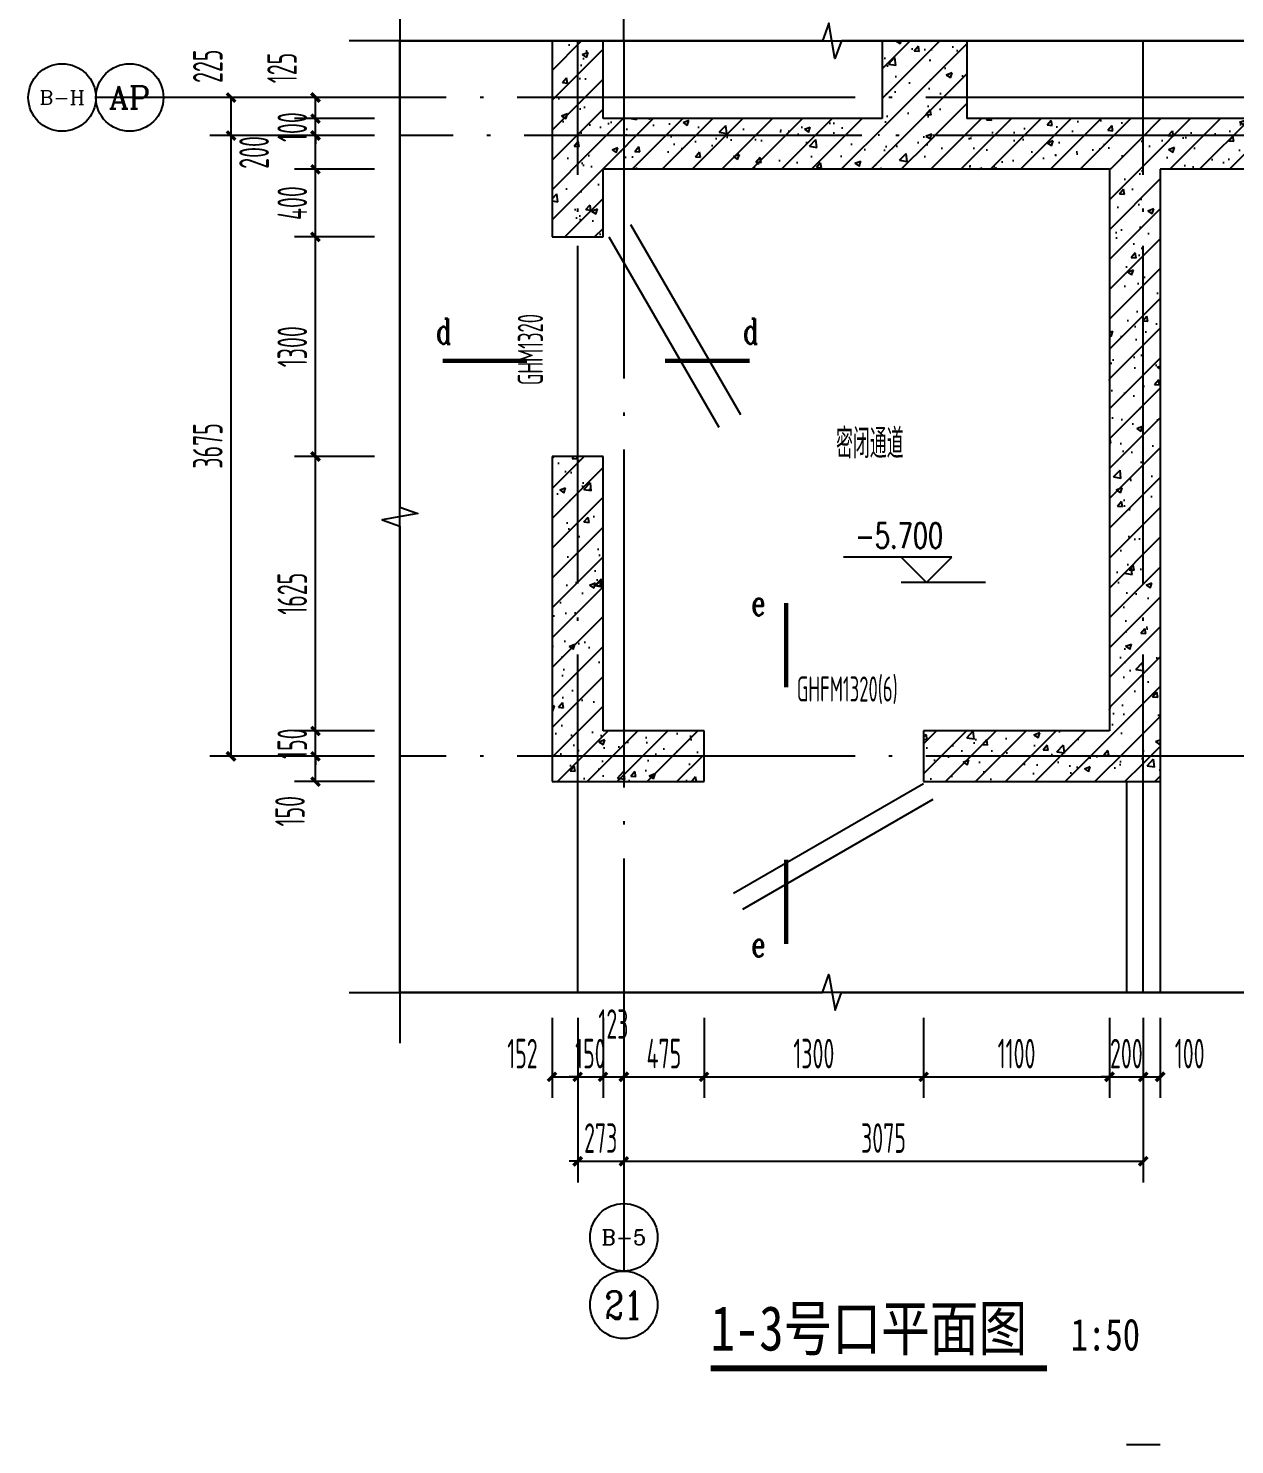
# Model space of a CAD drawing. Extents: x -473190 to 2138458, y -81875 to 2633646.
# Drawn here: x 1291376 to 1298518, y -5680 to 2705 of the extents above; entities that cross this region are included whole.
import ezdxf
from ezdxf.enums import TextEntityAlignment as Align

# ---------------------------------------------------------------- set-up
doc = ezdxf.new("R2010")
doc.units = 0
doc.header["$LTSCALE"] = 1000
doc.linetypes.add('DOTE', pattern=[2.42, 2, -0.2, 0.02, -0.2])
for name, color, linetype in [('A-PUB_HATCH', 8, 'Continuous'), ('A-WALL', 2, 'Continuous'), ('AXIS', 3, 'Continuous'), ('AXIS_TEXT', 7, 'Continuous'), ('DIM_ELEV', 3, 'Continuous'), ('DIM_SYMB', 3, 'Continuous'), ('DOTE', 1, 'DOTE'), ('PUB_DIM', 3, 'Continuous'), ('PUB_HATCH', 8, 'Continuous'), ('PUB_TEXT', 7, 'Continuous'), ('RF-M', 4, 'Continuous'), ('RF-MBH', 11, 'Continuous'), ('RF-QT', 30, 'Continuous')]:
    doc.layers.add(name, color=color, linetype=linetype)
doc.layers.add('RF-WZ', color=110, linetype='Continuous', lineweight=0)
doc.styles.add('8B2_02', font='tssdeng.shx', dxfattribs={"width": 0.6, "bigfont": 'TSSDCHN.shx'})
doc.styles.add('_TCH_AXIS', font='COMPLEX', dxfattribs={"bigfont": 'GBCBIG'})
doc.styles.add('_TCH_DIM', font='SIMPLEX', dxfattribs={"bigfont": 'GBCBIG'})
doc.styles.add('_TCH_DIM_T3', font='tssdeng.shx', dxfattribs={"width": 0.564706, "bigfont": '@@@tssdchn.shx'})
doc.styles.add('_TCH_LABEL', font='COMPLEX', dxfattribs={"bigfont": 'GBCBIG'})
doc.styles.add('_TCH_WINDOW', font='tssdeng.shx', dxfattribs={"width": 0.8, "height": 3.5, "bigfont": 'tssdchn.shx'})
doc.styles.add('COMPLEX', font='COMPLEX.shx', dxfattribs={"width": 0.65})
doc.styles.add('TYDG_01', font='', dxfattribs={"width": 0.8})
doc.styles.get('TYDG_01').set_extended_font_data('SimSun')
doc.dimstyles.new('_TCH_ARCH&&50', dxfattribs={"dimtxt": 175, "dimasz": 50, "dimexe": 125, "dimexo": 150, "dimgap": 50, "dimtad": 1, "dimdec": 0, "dimzin": 0, "dimdsep": 46, "dimtxsty": '_TCH_DIM_T3', "dimblk": 'ARCHTICK', "dimcen": 0.09, "dimclrt": 7, "dimazin": 2, "dimtfac": 1, "dimtdec": 0, "dimtix": 1, "dimtmove": 2, "dimatfit": 3, "dimfxl": 0, "dimtolj": 1, "dimtzin": 0, "dimarcsym": 0})
pattern_1 = [(45, (-477544.96, -71625.69), (-88.388348, 88.388348), []), (50, (-477544.96, -71625.7), (358.63009, -31.376067), [37.5, -412.5]), (355, (-477544.96, -71625.7), (-69.37567, 376.09607), [30, -330]), (100.4514, (-477515.08, -71628.3), (289.25469, 344.71977), [31.870095, -350.571056]), (46.1842, (-477544.96, -71525.7), (533.62052, -82.75951), [56.25, -618.75]), (96.6356, (-477500.5, -71532.6), (467.33135, 487.05894), [47.80514, -525.8565]), (351.1842, (-477544.96, -71525.7), (467.33097, 487.0593), [45, -495]), (21, (-477494.96, -71550.7), (298.453526, -201.309445), [37.5, -412.5]), (326, (-477494.96, -71550.7), (121.657666, 362.57502), [30, -330]), (71.4514, (-477470.1, -71567.47), (420.111314, 161.26525), [31.870095, -350.571056]), (37.5, (-477544.96, -71625.69), (6.079928, 166.446927), [0, -326, 0, -335, 0, -331.25]), (7.5, (-477544.96, -71625.69), (131.534769, 197.205856), [0, -191, 0, -318.5, 0, -126.25]), (327.5, (-477656.46, -71625.69), (266.911218, -11.277436), [0, -125, 0, -390, 0, -517.5]), (317.5, (-477706.46, -71625.7), (291.593085, 50.05249), [0, -162.5, 0, -259, 0, -367.5])]

# ---------------------------------------------------------------- blocks, each defined once
blk = doc.blocks.new('_ArchTick')
at = {"color": 0, "linetype": 'ByBlock', "const_width": 0.4}
blk.add_lwpolyline([(-0.5, -0.5), (0.5, 0.5)], dxfattribs=at)
blk = doc.blocks.new('*D3252')
at = {"layer": 'Defpoints', "color": 0, "transparency": 16777216}
for p in [(1294628.5, -3002.2), (1294901.5, -3002.2), (1294901.5, -4002.2)]:
    blk.add_point(p, dxfattribs=at)
at = {"layer": 'PUB_DIM', "color": 0, "lineweight": -2, "transparency": 16777216}
for p, q in [((1294628.5, -3152.2), (1294628.5, -4127.2)), ((1294901.5, -3152.2), (1294901.5, -4127.2)), ((1294628.5, -4002.2), (1294578.5, -4002.2)), ((1294628.5, -4002.2), (1294901.5, -4002.2)), ((1294901.5, -4002.2), (1294951.5, -4002.2))]:
    blk.add_line(p, q, dxfattribs=at)
at = {"layer": 'PUB_DIM', "color": 0, "lineweight": -2, "transparency": 16777216, "xscale": 50, "yscale": 50, "zscale": 50}
blk.add_blockref('_ArchTick', (1294628.5, -4002.2), dxfattribs=at)
at = {"layer": 'PUB_DIM', "color": 0, "lineweight": -2, "transparency": 16777216, "xscale": 50, "yscale": 50, "zscale": 50, "rotation": 180}
blk.add_blockref('_ArchTick', (1294901.5, -4002.2), dxfattribs=at)
at = {"layer": 'PUB_DIM', "color": 7, "transparency": 16777216, "insert": (1294765, -3864.7), "char_height": 175, "attachment_point": 5, "style": '_TCH_DIM_T3'}
blk.add_mtext('\\A1;273', dxfattribs=at)
blk = doc.blocks.new('*D3253')
at = {"layer": 'Defpoints', "color": 0, "transparency": 16777216}
for p in [(1294901.5, -3002.2), (1297976.5, -3002.2), (1297976.5, -4002.2)]:
    blk.add_point(p, dxfattribs=at)
at = {"layer": 'PUB_DIM', "color": 0, "lineweight": -2, "transparency": 16777216}
for p, q in [((1294901.5, -3152.2), (1294901.5, -4127.2)), ((1297976.5, -3152.2), (1297976.5, -4127.2)), ((1294901.5, -4002.2), (1297976.5, -4002.2))]:
    blk.add_line(p, q, dxfattribs=at)
at = {"layer": 'PUB_DIM', "color": 0, "lineweight": -2, "transparency": 16777216, "xscale": 50, "yscale": 50, "zscale": 50, "rotation": 180}
blk.add_blockref('_ArchTick', (1294901.5, -4002.2), dxfattribs=at)
at = {"layer": 'PUB_DIM', "color": 0, "lineweight": -2, "transparency": 16777216, "xscale": 50, "yscale": 50, "zscale": 50}
blk.add_blockref('_ArchTick', (1297976.5, -4002.2), dxfattribs=at)
at = {"layer": 'PUB_DIM', "color": 7, "transparency": 16777216, "insert": (1296439, -3864.7), "char_height": 175, "attachment_point": 5, "style": '_TCH_DIM_T3'}
blk.add_mtext('\\A1;3075', dxfattribs=at)
blk = doc.blocks.new('*D3254')
at = {"layer": 'Defpoints', "color": 0, "transparency": 16777216}
for p in [(1294476.5, -3002.2), (1294628.5, -3002.2), (1294628.5, -3502.2)]:
    blk.add_point(p, dxfattribs=at)
at = {"layer": 'PUB_DIM', "color": 0, "lineweight": -2, "transparency": 16777216}
for p, q in [((1294476.5, -3152.2), (1294476.5, -3627.2)), ((1294628.5, -3152.2), (1294628.5, -3627.2)), ((1294476.5, -3502.2), (1294628.5, -3502.2))]:
    blk.add_line(p, q, dxfattribs=at)
at = {"layer": 'PUB_DIM', "color": 0, "lineweight": -2, "transparency": 16777216, "xscale": 50, "yscale": 50, "zscale": 50, "rotation": 180}
blk.add_blockref('_ArchTick', (1294476.5, -3502.2), dxfattribs=at)
at = {"layer": 'PUB_DIM', "color": 0, "lineweight": -2, "transparency": 16777216, "xscale": 50, "yscale": 50, "zscale": 50}
blk.add_blockref('_ArchTick', (1294628.5, -3502.2), dxfattribs=at)
at = {"layer": 'PUB_DIM', "color": 7, "transparency": 16777216, "insert": (1294301.5, -3364.7), "char_height": 175, "attachment_point": 5, "style": '_TCH_DIM_T3'}
blk.add_mtext('\\A1;152', dxfattribs=at)
blk = doc.blocks.new('*D3255')
at = {"layer": 'Defpoints', "color": 0, "transparency": 16777216}
for p in [(1294628.5, -3002.2), (1294778.5, -3002.2), (1294778.5, -3502.2)]:
    blk.add_point(p, dxfattribs=at)
at = {"layer": 'PUB_DIM', "color": 0, "lineweight": -2, "transparency": 16777216}
for p, q in [((1294628.5, -3152.2), (1294628.5, -3627.2)), ((1294778.5, -3152.2), (1294778.5, -3627.2)), ((1294628.5, -3502.2), (1294578.5, -3502.2)), ((1294628.5, -3502.2), (1294778.5, -3502.2)), ((1294778.5, -3502.2), (1294828.5, -3502.2))]:
    blk.add_line(p, q, dxfattribs=at)
at = {"layer": 'PUB_DIM', "color": 0, "lineweight": -2, "transparency": 16777216, "xscale": 50, "yscale": 50, "zscale": 50}
blk.add_blockref('_ArchTick', (1294628.5, -3502.2), dxfattribs=at)
at = {"layer": 'PUB_DIM', "color": 0, "lineweight": -2, "transparency": 16777216, "xscale": 50, "yscale": 50, "zscale": 50, "rotation": 180}
blk.add_blockref('_ArchTick', (1294778.5, -3502.2), dxfattribs=at)
at = {"layer": 'PUB_DIM', "color": 7, "transparency": 16777216, "insert": (1294703.5, -3364.7), "char_height": 175, "attachment_point": 5, "style": '_TCH_DIM_T3'}
blk.add_mtext('\\A1;150', dxfattribs=at)
blk = doc.blocks.new('*D3256')
at = {"layer": 'Defpoints', "color": 0, "transparency": 16777216}
for p in [(1294778.5, -3002.2), (1294901.5, -3002.2), (1294901.5, -3502.2)]:
    blk.add_point(p, dxfattribs=at)
at = {"layer": 'PUB_DIM', "color": 0, "lineweight": -2, "transparency": 16777216}
for p, q in [((1294778.5, -3152.2), (1294778.5, -3627.2)), ((1294901.5, -3152.2), (1294901.5, -3627.2)), ((1294778.5, -3502.2), (1294901.5, -3502.2))]:
    blk.add_line(p, q, dxfattribs=at)
at = {"layer": 'PUB_DIM', "color": 0, "lineweight": -2, "transparency": 16777216, "xscale": 50, "yscale": 50, "zscale": 50, "rotation": 180}
blk.add_blockref('_ArchTick', (1294778.5, -3502.2), dxfattribs=at)
at = {"layer": 'PUB_DIM', "color": 0, "lineweight": -2, "transparency": 16777216, "xscale": 50, "yscale": 50, "zscale": 50}
blk.add_blockref('_ArchTick', (1294901.5, -3502.2), dxfattribs=at)
at = {"layer": 'PUB_DIM', "color": 7, "transparency": 16777216, "insert": (1294840, -3189.7), "char_height": 175, "attachment_point": 5, "style": '_TCH_DIM_T3'}
blk.add_mtext('\\A1;123', dxfattribs=at)
blk = doc.blocks.new('*D3257')
at = {"layer": 'Defpoints', "color": 0, "transparency": 16777216}
for p in [(1294901.5, -3002.2), (1295376.5, -3002.2), (1295376.5, -3502.2)]:
    blk.add_point(p, dxfattribs=at)
at = {"layer": 'PUB_DIM', "color": 0, "lineweight": -2, "transparency": 16777216}
for p, q in [((1294901.5, -3152.2), (1294901.5, -3627.2)), ((1295376.5, -3152.2), (1295376.5, -3627.2)), ((1294901.5, -3502.2), (1295376.5, -3502.2))]:
    blk.add_line(p, q, dxfattribs=at)
at = {"layer": 'PUB_DIM', "color": 0, "lineweight": -2, "transparency": 16777216, "xscale": 50, "yscale": 50, "zscale": 50, "rotation": 180}
blk.add_blockref('_ArchTick', (1294901.5, -3502.2), dxfattribs=at)
at = {"layer": 'PUB_DIM', "color": 0, "lineweight": -2, "transparency": 16777216, "xscale": 50, "yscale": 50, "zscale": 50}
blk.add_blockref('_ArchTick', (1295376.5, -3502.2), dxfattribs=at)
at = {"layer": 'PUB_DIM', "color": 7, "transparency": 16777216, "insert": (1295139, -3364.7), "char_height": 175, "attachment_point": 5, "style": '_TCH_DIM_T3'}
blk.add_mtext('\\A1;475', dxfattribs=at)
blk = doc.blocks.new('*D3258')
at = {"layer": 'Defpoints', "color": 0, "transparency": 16777216}
for p in [(1295376.5, -3002.2), (1296676.5, -3002.2), (1296676.5, -3502.2)]:
    blk.add_point(p, dxfattribs=at)
at = {"layer": 'PUB_DIM', "color": 0, "lineweight": -2, "transparency": 16777216}
for p, q in [((1295376.5, -3152.2), (1295376.5, -3627.2)), ((1296676.5, -3152.2), (1296676.5, -3627.2)), ((1295376.5, -3502.2), (1296676.5, -3502.2))]:
    blk.add_line(p, q, dxfattribs=at)
at = {"layer": 'PUB_DIM', "color": 0, "lineweight": -2, "transparency": 16777216, "xscale": 50, "yscale": 50, "zscale": 50, "rotation": 180}
blk.add_blockref('_ArchTick', (1295376.5, -3502.2), dxfattribs=at)
at = {"layer": 'PUB_DIM', "color": 0, "lineweight": -2, "transparency": 16777216, "xscale": 50, "yscale": 50, "zscale": 50}
blk.add_blockref('_ArchTick', (1296676.5, -3502.2), dxfattribs=at)
at = {"layer": 'PUB_DIM', "color": 7, "transparency": 16777216, "insert": (1296026.5, -3364.7), "char_height": 175, "attachment_point": 5, "style": '_TCH_DIM_T3'}
blk.add_mtext('\\A1;1300', dxfattribs=at)
blk = doc.blocks.new('*D3259')
at = {"layer": 'Defpoints', "color": 0, "transparency": 16777216}
for p in [(1296676.5, -3002.2), (1297776.5, -3002.2), (1297776.5, -3502.2)]:
    blk.add_point(p, dxfattribs=at)
at = {"layer": 'PUB_DIM', "color": 0, "lineweight": -2, "transparency": 16777216}
for p, q in [((1296676.5, -3152.2), (1296676.5, -3627.2)), ((1297776.5, -3152.2), (1297776.5, -3627.2)), ((1296676.5, -3502.2), (1297776.5, -3502.2))]:
    blk.add_line(p, q, dxfattribs=at)
at = {"layer": 'PUB_DIM', "color": 0, "lineweight": -2, "transparency": 16777216, "xscale": 50, "yscale": 50, "zscale": 50, "rotation": 180}
blk.add_blockref('_ArchTick', (1296676.5, -3502.2), dxfattribs=at)
at = {"layer": 'PUB_DIM', "color": 0, "lineweight": -2, "transparency": 16777216, "xscale": 50, "yscale": 50, "zscale": 50}
blk.add_blockref('_ArchTick', (1297776.5, -3502.2), dxfattribs=at)
at = {"layer": 'PUB_DIM', "color": 7, "transparency": 16777216, "insert": (1297226.5, -3364.7), "char_height": 175, "attachment_point": 5, "style": '_TCH_DIM_T3'}
blk.add_mtext('\\A1;1100', dxfattribs=at)
blk = doc.blocks.new('*D3260')
at = {"layer": 'Defpoints', "color": 0, "transparency": 16777216}
for p in [(1297776.5, -3002.2), (1297976.5, -3002.2), (1297976.5, -3502.2)]:
    blk.add_point(p, dxfattribs=at)
at = {"layer": 'PUB_DIM', "color": 0, "lineweight": -2, "transparency": 16777216}
for p, q in [((1297776.5, -3152.2), (1297776.5, -3627.2)), ((1297976.5, -3152.2), (1297976.5, -3627.2)), ((1297776.5, -3502.2), (1297726.5, -3502.2)), ((1297776.5, -3502.2), (1297976.5, -3502.2)), ((1297976.5, -3502.2), (1298026.5, -3502.2))]:
    blk.add_line(p, q, dxfattribs=at)
at = {"layer": 'PUB_DIM', "color": 0, "lineweight": -2, "transparency": 16777216, "xscale": 50, "yscale": 50, "zscale": 50}
blk.add_blockref('_ArchTick', (1297776.5, -3502.2), dxfattribs=at)
at = {"layer": 'PUB_DIM', "color": 0, "lineweight": -2, "transparency": 16777216, "xscale": 50, "yscale": 50, "zscale": 50, "rotation": 180}
blk.add_blockref('_ArchTick', (1297976.5, -3502.2), dxfattribs=at)
at = {"layer": 'PUB_DIM', "color": 7, "transparency": 16777216, "insert": (1297876.5, -3364.7), "char_height": 175, "attachment_point": 5, "style": '_TCH_DIM_T3'}
blk.add_mtext('\\A1;200', dxfattribs=at)
blk = doc.blocks.new('*D3261')
at = {"layer": 'Defpoints', "color": 0, "transparency": 16777216}
for p in [(1297976.5, -3002.2), (1298076.5, -3002.2), (1298076.5, -3502.2)]:
    blk.add_point(p, dxfattribs=at)
at = {"layer": 'PUB_DIM', "color": 0, "lineweight": -2, "transparency": 16777216}
for p, q in [((1297976.5, -3152.2), (1297976.5, -3627.2)), ((1298076.5, -3152.2), (1298076.5, -3627.2)), ((1297976.5, -3502.2), (1298076.5, -3502.2))]:
    blk.add_line(p, q, dxfattribs=at)
at = {"layer": 'PUB_DIM', "color": 0, "lineweight": -2, "transparency": 16777216, "xscale": 50, "yscale": 50, "zscale": 50, "rotation": 180}
blk.add_blockref('_ArchTick', (1297976.5, -3502.2), dxfattribs=at)
at = {"layer": 'PUB_DIM', "color": 0, "lineweight": -2, "transparency": 16777216, "xscale": 50, "yscale": 50, "zscale": 50}
blk.add_blockref('_ArchTick', (1298076.5, -3502.2), dxfattribs=at)
at = {"layer": 'PUB_DIM', "color": 7, "transparency": 16777216, "insert": (1298251.5, -3364.7), "char_height": 175, "attachment_point": 5, "style": '_TCH_DIM_T3'}
blk.add_mtext('\\A1;100', dxfattribs=at)
blk = doc.blocks.new('*D3262')
at = {"layer": 'Defpoints', "color": 0, "transparency": 16777216}
for p in [(1292576.4, 2070.2), (1293576.4, 2070.2), (1293576.4, -1604.8)]:
    blk.add_point(p, dxfattribs=at)
at = {"layer": 'PUB_DIM', "color": 0, "lineweight": -2, "transparency": 16777216}
for p, q in [((1293426.4, 2070.2), (1292451.4, 2070.2)), ((1292576.4, -1604.8), (1292576.4, 2070.2)), ((1293426.4, -1604.8), (1292451.4, -1604.8))]:
    blk.add_line(p, q, dxfattribs=at)
at = {"layer": 'PUB_DIM', "color": 0, "lineweight": -2, "transparency": 16777216, "xscale": 50, "yscale": 50, "zscale": 50}
for p, rotation in [((1292576.4, 2070.2), 90), ((1292576.4, -1604.8), 270)]:
    blk.add_blockref('_ArchTick', p, dxfattribs=dict(at, rotation=rotation))
at = {"layer": 'PUB_DIM', "color": 7, "transparency": 16777216, "insert": (1292438.9, 232.7), "char_height": 175, "attachment_point": 5, "rotation": 90, "style": '_TCH_DIM_T3'}
blk.add_mtext('\\A1;3675', dxfattribs=at)
blk = doc.blocks.new('*D3263')
at = {"layer": 'Defpoints', "color": 0, "transparency": 16777216}
for p in [(1292576.4, 2295.2), (1293576.4, 2295.2), (1293576.4, 2070.2)]:
    blk.add_point(p, dxfattribs=at)
at = {"layer": 'PUB_DIM', "color": 0, "lineweight": -2, "transparency": 16777216}
for p, q in [((1293426.4, 2295.2), (1292451.4, 2295.2)), ((1292576.4, 2070.2), (1292576.4, 2295.2)), ((1293426.4, 2070.2), (1292451.4, 2070.2))]:
    blk.add_line(p, q, dxfattribs=at)
at = {"layer": 'PUB_DIM', "color": 0, "lineweight": -2, "transparency": 16777216, "xscale": 50, "yscale": 50, "zscale": 50}
for p, rotation in [((1292576.4, 2295.2), 90), ((1292576.4, 2070.2), 270)]:
    blk.add_blockref('_ArchTick', p, dxfattribs=dict(at, rotation=rotation))
at = {"layer": 'PUB_DIM', "color": 7, "transparency": 16777216, "insert": (1292438.9, 2480.2), "char_height": 175, "attachment_point": 5, "rotation": 90, "style": '_TCH_DIM_T3'}
blk.add_mtext('\\A1;225', dxfattribs=at)
blk = doc.blocks.new('*D3264')
at = {"layer": 'Defpoints', "color": 0, "transparency": 16777216}
for p in [(1294628.5, 3131.1), (1294478.5, 2631.1), (1294628.5, 2631.1)]:
    blk.add_point(p, dxfattribs=at)
at = {"layer": 'PUB_DIM', "color": 0, "lineweight": -2, "transparency": 16777216}
for p, q in [((1294478.5, 2781.1), (1294478.5, 3256.1)), ((1294628.5, 2781.1), (1294628.5, 3256.1)), ((1294478.5, 3131.1), (1294628.5, 3131.1))]:
    blk.add_line(p, q, dxfattribs=at)
at = {"layer": 'PUB_DIM', "color": 0, "lineweight": -2, "transparency": 16777216, "xscale": 50, "yscale": 50, "zscale": 50, "rotation": 180}
blk.add_blockref('_ArchTick', (1294478.5, 3131.1), dxfattribs=at)
at = {"layer": 'PUB_DIM', "color": 0, "lineweight": -2, "transparency": 16777216, "xscale": 50, "yscale": 50, "zscale": 50}
blk.add_blockref('_ArchTick', (1294628.5, 3131.1), dxfattribs=at)
at = {"layer": 'PUB_DIM', "color": 7, "transparency": 16777216, "insert": (1294303.5, 3268.6), "char_height": 175, "attachment_point": 5, "style": '_TCH_DIM_T3'}
blk.add_mtext('\\A1;150', dxfattribs=at)
blk = doc.blocks.new('*D3265')
at = {"layer": 'Defpoints', "color": 0, "transparency": 16777216}
for p in [(1294778.5, 3131.1), (1294628.5, 2631.1), (1294778.5, 2631.1)]:
    blk.add_point(p, dxfattribs=at)
at = {"layer": 'PUB_DIM', "color": 0, "lineweight": -2, "transparency": 16777216}
for p, q in [((1294628.5, 2781.1), (1294628.5, 3256.1)), ((1294778.5, 2781.1), (1294778.5, 3256.1)), ((1294628.5, 3131.1), (1294578.5, 3131.1)), ((1294628.5, 3131.1), (1294778.5, 3131.1)), ((1294778.5, 3131.1), (1294828.5, 3131.1))]:
    blk.add_line(p, q, dxfattribs=at)
at = {"layer": 'PUB_DIM', "color": 0, "lineweight": -2, "transparency": 16777216, "xscale": 50, "yscale": 50, "zscale": 50}
blk.add_blockref('_ArchTick', (1294628.5, 3131.1), dxfattribs=at)
at = {"layer": 'PUB_DIM', "color": 0, "lineweight": -2, "transparency": 16777216, "xscale": 50, "yscale": 50, "zscale": 50, "rotation": 180}
blk.add_blockref('_ArchTick', (1294778.5, 3131.1), dxfattribs=at)
at = {"layer": 'PUB_DIM', "color": 7, "transparency": 16777216, "insert": (1294703.5, 3268.6), "char_height": 175, "attachment_point": 5, "style": '_TCH_DIM_T3'}
blk.add_mtext('\\A1;150', dxfattribs=at)
blk = doc.blocks.new('*D3266')
at = {"layer": 'Defpoints', "color": 0, "transparency": 16777216}
for p in [(1294901.5, 3131.1), (1294778.5, 2631.1), (1294901.5, 2631.1)]:
    blk.add_point(p, dxfattribs=at)
at = {"layer": 'PUB_DIM', "color": 0, "lineweight": -2, "transparency": 16777216}
for p, q in [((1294778.5, 2781.1), (1294778.5, 3256.1)), ((1294901.5, 2781.1), (1294901.5, 3256.1)), ((1294778.5, 3131.1), (1294901.5, 3131.1))]:
    blk.add_line(p, q, dxfattribs=at)
at = {"layer": 'PUB_DIM', "color": 0, "lineweight": -2, "transparency": 16777216, "xscale": 50, "yscale": 50, "zscale": 50, "rotation": 180}
blk.add_blockref('_ArchTick', (1294778.5, 3131.1), dxfattribs=at)
at = {"layer": 'PUB_DIM', "color": 0, "lineweight": -2, "transparency": 16777216, "xscale": 50, "yscale": 50, "zscale": 50}
blk.add_blockref('_ArchTick', (1294901.5, 3131.1), dxfattribs=at)
at = {"layer": 'PUB_DIM', "color": 7, "transparency": 16777216, "insert": (1294840, 3443.6), "char_height": 175, "attachment_point": 5, "style": '_TCH_DIM_T3'}
blk.add_mtext('\\A1;123', dxfattribs=at)
blk = doc.blocks.new('*D3267')
at = {"layer": 'Defpoints', "color": 0, "transparency": 16777216}
for p in [(1297776.5, 3131.1), (1294901.5, 2631.1), (1297776.5, 2631.1)]:
    blk.add_point(p, dxfattribs=at)
at = {"layer": 'PUB_DIM', "color": 0, "lineweight": -2, "transparency": 16777216}
for p, q in [((1294901.5, 2781.1), (1294901.5, 3256.1)), ((1297776.5, 2781.1), (1297776.5, 3256.1)), ((1294901.5, 3131.1), (1297776.5, 3131.1))]:
    blk.add_line(p, q, dxfattribs=at)
at = {"layer": 'PUB_DIM', "color": 0, "lineweight": -2, "transparency": 16777216, "xscale": 50, "yscale": 50, "zscale": 50, "rotation": 180}
blk.add_blockref('_ArchTick', (1294901.5, 3131.1), dxfattribs=at)
at = {"layer": 'PUB_DIM', "color": 0, "lineweight": -2, "transparency": 16777216, "xscale": 50, "yscale": 50, "zscale": 50}
blk.add_blockref('_ArchTick', (1297776.5, 3131.1), dxfattribs=at)
at = {"layer": 'PUB_DIM', "color": 7, "transparency": 16777216, "insert": (1296339, 3268.6), "char_height": 175, "attachment_point": 5, "style": '_TCH_DIM_T3'}
blk.add_mtext('\\A1;2875', dxfattribs=at)
blk = doc.blocks.new('*D3268')
at = {"layer": 'Defpoints', "color": 0, "transparency": 16777216}
for p in [(1297976.5, 3131.1), (1297776.5, 2631.1), (1297976.5, 2631.1)]:
    blk.add_point(p, dxfattribs=at)
at = {"layer": 'PUB_DIM', "color": 0, "lineweight": -2, "transparency": 16777216}
for p, q in [((1297776.5, 2781.1), (1297776.5, 3256.1)), ((1297976.5, 2781.1), (1297976.5, 3256.1)), ((1297776.5, 3131.1), (1297726.5, 3131.1)), ((1297776.5, 3131.1), (1297976.5, 3131.1)), ((1297976.5, 3131.1), (1298026.5, 3131.1))]:
    blk.add_line(p, q, dxfattribs=at)
at = {"layer": 'PUB_DIM', "color": 0, "lineweight": -2, "transparency": 16777216, "xscale": 50, "yscale": 50, "zscale": 50}
blk.add_blockref('_ArchTick', (1297776.5, 3131.1), dxfattribs=at)
at = {"layer": 'PUB_DIM', "color": 0, "lineweight": -2, "transparency": 16777216, "xscale": 50, "yscale": 50, "zscale": 50, "rotation": 180}
blk.add_blockref('_ArchTick', (1297976.5, 3131.1), dxfattribs=at)
at = {"layer": 'PUB_DIM', "color": 7, "transparency": 16777216, "insert": (1297876.5, 3268.6), "char_height": 175, "attachment_point": 5, "style": '_TCH_DIM_T3'}
blk.add_mtext('\\A1;200', dxfattribs=at)
blk = doc.blocks.new('*D3269')
at = {"layer": 'Defpoints', "color": 0, "transparency": 16777216}
for p in [(1298076.5, 3131.1), (1297976.5, 2631.1), (1298076.5, 2631.1)]:
    blk.add_point(p, dxfattribs=at)
at = {"layer": 'PUB_DIM', "color": 0, "lineweight": -2, "transparency": 16777216}
for p, q in [((1297976.5, 2781.1), (1297976.5, 3256.1)), ((1298076.5, 2781.1), (1298076.5, 3256.1)), ((1297976.5, 3131.1), (1297926.5, 3131.1)), ((1297976.5, 3131.1), (1298076.5, 3131.1)), ((1298076.5, 3131.1), (1298126.5, 3131.1))]:
    blk.add_line(p, q, dxfattribs=at)
at = {"layer": 'PUB_DIM', "color": 0, "lineweight": -2, "transparency": 16777216, "xscale": 50, "yscale": 50, "zscale": 50}
blk.add_blockref('_ArchTick', (1297976.5, 3131.1), dxfattribs=at)
at = {"layer": 'PUB_DIM', "color": 0, "lineweight": -2, "transparency": 16777216, "xscale": 50, "yscale": 50, "zscale": 50, "rotation": 180}
blk.add_blockref('_ArchTick', (1298076.5, 3131.1), dxfattribs=at)
at = {"layer": 'PUB_DIM', "color": 7, "transparency": 16777216, "insert": (1298251.5, 3268.6), "char_height": 175, "attachment_point": 5, "style": '_TCH_DIM_T3'}
blk.add_mtext('\\A1;100', dxfattribs=at)
blk = doc.blocks.new('*D3280')
at = {"layer": 'Defpoints', "color": 0, "transparency": 16777216}
for p in [(1293076.4, 2295.2), (1293576.4, 2295.2), (1293576.4, 2170.2)]:
    blk.add_point(p, dxfattribs=at)
at = {"layer": 'PUB_DIM', "color": 0, "lineweight": -2, "transparency": 16777216}
for p, q in [((1293426.4, 2295.2), (1292951.4, 2295.2)), ((1293076.4, 2170.2), (1293076.4, 2295.2)), ((1293426.4, 2170.2), (1292951.4, 2170.2))]:
    blk.add_line(p, q, dxfattribs=at)
at = {"layer": 'PUB_DIM', "color": 0, "lineweight": -2, "transparency": 16777216, "xscale": 50, "yscale": 50, "zscale": 50}
for p, rotation in [((1293076.4, 2295.2), 90), ((1293076.4, 2170.2), 270)]:
    blk.add_blockref('_ArchTick', p, dxfattribs=dict(at, rotation=rotation))
at = {"layer": 'PUB_DIM', "color": 7, "transparency": 16777216, "insert": (1292878.2, 2470.2), "char_height": 175, "attachment_point": 5, "rotation": 90, "style": '_TCH_DIM_T3'}
blk.add_mtext('\\A1;125', dxfattribs=at)
blk = doc.blocks.new('*D3281')
at = {"layer": 'Defpoints', "color": 0, "transparency": 16777216}
for p in [(1293076.4, 2170.2), (1293576.4, 2170.2), (1293576.4, 2070.2)]:
    blk.add_point(p, dxfattribs=at)
at = {"layer": 'PUB_DIM', "color": 0, "lineweight": -2, "transparency": 16777216}
for p, q in [((1293076.4, 2170.2), (1293076.4, 2220.2)), ((1293426.4, 2170.2), (1292951.4, 2170.2)), ((1293076.4, 2070.2), (1293076.4, 2170.2)), ((1293426.4, 2070.2), (1292951.4, 2070.2)), ((1293076.4, 2070.2), (1293076.4, 2020.2))]:
    blk.add_line(p, q, dxfattribs=at)
at = {"layer": 'PUB_DIM', "color": 0, "lineweight": -2, "transparency": 16777216, "xscale": 50, "yscale": 50, "zscale": 50}
for p, rotation in [((1293076.4, 2170.2), 270), ((1293076.4, 2070.2), 90)]:
    blk.add_blockref('_ArchTick', p, dxfattribs=dict(at, rotation=rotation))
at = {"layer": 'PUB_DIM', "color": 7, "transparency": 16777216, "insert": (1292938.9, 2120.2), "char_height": 175, "attachment_point": 5, "rotation": 90, "style": '_TCH_DIM_T3'}
blk.add_mtext('\\A1;100', dxfattribs=at)
blk = doc.blocks.new('*D3282')
at = {"layer": 'Defpoints', "color": 0, "transparency": 16777216}
for p in [(1293076.4, 2070.2), (1293576.4, 2070.2), (1293576.4, 1870.2)]:
    blk.add_point(p, dxfattribs=at)
at = {"layer": 'PUB_DIM', "color": 0, "lineweight": -2, "transparency": 16777216}
for p, q in [((1293426.4, 2070.2), (1292951.4, 2070.2)), ((1293076.4, 1870.2), (1293076.4, 2070.2)), ((1293426.4, 1870.2), (1292951.4, 1870.2))]:
    blk.add_line(p, q, dxfattribs=at)
at = {"layer": 'PUB_DIM', "color": 0, "lineweight": -2, "transparency": 16777216, "xscale": 50, "yscale": 50, "zscale": 50}
for p, rotation in [((1293076.4, 2070.2), 90), ((1293076.4, 1870.2), 270)]:
    blk.add_blockref('_ArchTick', p, dxfattribs=dict(at, rotation=rotation))
at = {"layer": 'PUB_DIM', "color": 7, "transparency": 16777216, "insert": (1292713, 1970.2), "char_height": 175, "attachment_point": 5, "rotation": 90, "style": '_TCH_DIM_T3'}
blk.add_mtext('\\A1;200', dxfattribs=at)
blk = doc.blocks.new('*D3283')
at = {"layer": 'Defpoints', "color": 0, "transparency": 16777216}
for p in [(1293076.4, 1870.2), (1293576.4, 1870.2), (1293576.4, 1470.2)]:
    blk.add_point(p, dxfattribs=at)
at = {"layer": 'PUB_DIM', "color": 0, "lineweight": -2, "transparency": 16777216}
for p, q in [((1293426.4, 1870.2), (1292951.4, 1870.2)), ((1293076.4, 1470.2), (1293076.4, 1870.2)), ((1293426.4, 1470.2), (1292951.4, 1470.2))]:
    blk.add_line(p, q, dxfattribs=at)
at = {"layer": 'PUB_DIM', "color": 0, "lineweight": -2, "transparency": 16777216, "xscale": 50, "yscale": 50, "zscale": 50}
for p, rotation in [((1293076.4, 1870.2), 90), ((1293076.4, 1470.2), 270)]:
    blk.add_blockref('_ArchTick', p, dxfattribs=dict(at, rotation=rotation))
at = {"layer": 'PUB_DIM', "color": 7, "transparency": 16777216, "insert": (1292938.9, 1670.2), "char_height": 175, "attachment_point": 5, "rotation": 90, "style": '_TCH_DIM_T3'}
blk.add_mtext('\\A1;400', dxfattribs=at)
blk = doc.blocks.new('*D3284')
at = {"layer": 'Defpoints', "color": 0, "transparency": 16777216}
for p in [(1293076.4, 1470.2), (1293576.4, 1470.2), (1293576.4, 170.2)]:
    blk.add_point(p, dxfattribs=at)
at = {"layer": 'PUB_DIM', "color": 0, "lineweight": -2, "transparency": 16777216}
for p, q in [((1293426.4, 1470.2), (1292951.4, 1470.2)), ((1293076.4, 170.2), (1293076.4, 1470.2)), ((1293426.4, 170.2), (1292951.4, 170.2))]:
    blk.add_line(p, q, dxfattribs=at)
at = {"layer": 'PUB_DIM', "color": 0, "lineweight": -2, "transparency": 16777216, "xscale": 50, "yscale": 50, "zscale": 50}
for p, rotation in [((1293076.4, 1470.2), 90), ((1293076.4, 170.2), 270)]:
    blk.add_blockref('_ArchTick', p, dxfattribs=dict(at, rotation=rotation))
at = {"layer": 'PUB_DIM', "color": 7, "transparency": 16777216, "insert": (1292938.9, 820.2), "char_height": 175, "attachment_point": 5, "rotation": 90, "style": '_TCH_DIM_T3'}
blk.add_mtext('\\A1;1300', dxfattribs=at)
blk = doc.blocks.new('*D3285')
at = {"layer": 'Defpoints', "color": 0, "transparency": 16777216}
for p in [(1293076.4, 170.2), (1293576.4, 170.2), (1293576.4, -1454.8)]:
    blk.add_point(p, dxfattribs=at)
at = {"layer": 'PUB_DIM', "color": 0, "lineweight": -2, "transparency": 16777216}
for p, q in [((1293426.4, 170.2), (1292951.4, 170.2)), ((1293076.4, -1454.8), (1293076.4, 170.2)), ((1293426.4, -1454.8), (1292951.4, -1454.8))]:
    blk.add_line(p, q, dxfattribs=at)
at = {"layer": 'PUB_DIM', "color": 0, "lineweight": -2, "transparency": 16777216, "xscale": 50, "yscale": 50, "zscale": 50}
for p, rotation in [((1293076.4, 170.2), 90), ((1293076.4, -1454.8), 270)]:
    blk.add_blockref('_ArchTick', p, dxfattribs=dict(at, rotation=rotation))
at = {"layer": 'PUB_DIM', "color": 7, "transparency": 16777216, "insert": (1292938.9, -642.3), "char_height": 175, "attachment_point": 5, "rotation": 90, "style": '_TCH_DIM_T3'}
blk.add_mtext('\\A1;1625', dxfattribs=at)
blk = doc.blocks.new('*D3286')
at = {"layer": 'Defpoints', "color": 0, "transparency": 16777216}
for p in [(1293076.4, -1454.8), (1293576.4, -1454.8), (1293576.4, -1604.8)]:
    blk.add_point(p, dxfattribs=at)
at = {"layer": 'PUB_DIM', "color": 0, "lineweight": -2, "transparency": 16777216}
for p, q in [((1293076.4, -1454.8), (1293076.4, -1404.8)), ((1293426.4, -1454.8), (1292951.4, -1454.8)), ((1293076.4, -1604.8), (1293076.4, -1454.8)), ((1293426.4, -1604.8), (1292951.4, -1604.8)), ((1293076.4, -1604.8), (1293076.4, -1654.8))]:
    blk.add_line(p, q, dxfattribs=at)
at = {"layer": 'PUB_DIM', "color": 0, "lineweight": -2, "transparency": 16777216, "xscale": 50, "yscale": 50, "zscale": 50}
for p, rotation in [((1293076.4, -1454.8), 270), ((1293076.4, -1604.8), 90)]:
    blk.add_blockref('_ArchTick', p, dxfattribs=dict(at, rotation=rotation))
at = {"layer": 'PUB_DIM', "color": 7, "transparency": 16777216, "insert": (1292938.9, -1529.8), "char_height": 175, "attachment_point": 5, "rotation": 90, "style": '_TCH_DIM_T3'}
blk.add_mtext('\\A1;150', dxfattribs=at)
blk = doc.blocks.new('*D3287')
at = {"layer": 'Defpoints', "color": 0, "transparency": 16777216}
for p in [(1293076.4, -1604.8), (1293576.4, -1604.8), (1293576.4, -1754.8)]:
    blk.add_point(p, dxfattribs=at)
at = {"layer": 'PUB_DIM', "color": 0, "lineweight": -2, "transparency": 16777216}
for p, q in [((1293426.4, -1604.8), (1292951.4, -1604.8)), ((1293076.4, -1754.8), (1293076.4, -1604.8)), ((1293426.4, -1754.8), (1292951.4, -1754.8))]:
    blk.add_line(p, q, dxfattribs=at)
at = {"layer": 'PUB_DIM', "color": 0, "lineweight": -2, "transparency": 16777216, "xscale": 50, "yscale": 50, "zscale": 50}
for p, rotation in [((1293076.4, -1604.8), 90), ((1293076.4, -1754.8), 270)]:
    blk.add_blockref('_ArchTick', p, dxfattribs=dict(at, rotation=rotation))
at = {"layer": 'PUB_DIM', "color": 7, "transparency": 16777216, "insert": (1292925.4, -1929.8), "char_height": 175, "attachment_point": 5, "rotation": 90, "style": '_TCH_DIM_T3'}
blk.add_mtext('\\A1;150', dxfattribs=at)
blk = doc.blocks.new('_AXISO')
blk.add_circle((0, 0), 0.5)
at = {"layer": 'AXIS_TEXT', "style": 'COMPLEX', "width": 1.041667}
blk.add_attdef('A', text='', height=0.56, dxfattribs=at).set_placement((-0.25, -0.28), (0.25, -0.28), align=Align.FIT)

msp = doc.modelspace()

# ---------------------------------------------------------------- hatches: boundary and pattern name
at = {"layer": 'A-PUB_HATCH'}
h = msp.add_hatch(dxfattribs=at)
h.set_pattern_fill('钢筋混凝土', color=256, scale=50, style=0)
h.set_pattern_definition(pattern_1)
h.paths.add_polyline_path([(1296431.5, 2631.1), (1296431.5, 2170.2), (1296698.1, 2070.2), (1296931.5, 2170.2), (1296931.5, 2631.1)])
h = msp.add_hatch(dxfattribs=at)
h.set_pattern_fill('钢筋混凝土', color=256, scale=50, style=0)
h.set_pattern_definition(pattern_1)
h.paths.add_polyline_path([(1296698.1, 2070.2), (1296431.5, 2170.2), (1294778.5, 2170.2), (1294628, 2045.2), (1294778.5, 1870.2), (1296731.5, 1870.2)])
h = msp.add_hatch(dxfattribs=at)
h.set_pattern_fill('钢筋混凝土', color=256, scale=50, style=0)
h.set_pattern_definition(pattern_1)
h.paths.add_polyline_path([(1297943.1, 1970.2), (1297976.5, 2170.2), (1296931.5, 2170.2), (1296698.1, 2070.2), (1296731.5, 1870.2), (1297776.5, 1870.2)])
h = msp.add_hatch(dxfattribs=at)
h.set_pattern_fill('钢筋混凝土', color=256, scale=50, style=0)
h.set_pattern_definition(pattern_1)
h.paths.add_polyline_path([(1298690.3, 2170.2), (1297976.5, 2170.2), (1297943.1, 1970.2), (1298076.5, 1870.2), (1298690.3, 1870.2)])
h = msp.add_hatch(dxfattribs=at)
h.set_pattern_fill('钢筋混凝土', color=256, scale=50, style=0)
h.set_pattern_definition(pattern_1)
h.paths.add_polyline_path([(1297943.1, 1970.2), (1297776.5, 1870.2), (1297776.5, -1454.8), (1298076.5, -1754.8), (1298076.5, 1870.2)])
at = {"layer": 'PUB_HATCH'}
h = msp.add_hatch(dxfattribs=at)
h.set_pattern_fill('钢筋混凝土', color=256, scale=50, style=0)
h.set_pattern_definition(pattern_1)
h.paths.add_polyline_path([(1294628, 2045.2), (1294778.5, 2170.2), (1294778.5, 2631.1), (1294478.5, 2631.1), (1294478.5, 2070.2)])
h = msp.add_hatch(dxfattribs=at)
h.set_pattern_fill('钢筋混凝土', color=256, scale=50, style=0)
h.set_pattern_definition(pattern_1)
h.paths.add_polyline_path([(1294476.5, 2070.2), (1294476.5, 1470.2), (1294778.5, 1470.2), (1294778.5, 1870.2), (1294628, 2045.2)])
h = msp.add_hatch(dxfattribs=at)
h.set_pattern_fill('钢筋混凝土', color=256, scale=50, style=0)
h.set_pattern_definition(pattern_1)
h.paths.add_polyline_path([(1294778.5, -1454.8), (1294778.5, 170.2), (1294476.5, 170.2), (1294476.5, -1754.8)])
h = msp.add_hatch(dxfattribs=at)
h.set_pattern_fill('钢筋混凝土', color=256, scale=50, style=0)
h.set_pattern_definition(pattern_1)
h.paths.add_polyline_path([(1294476.5, -1754.8), (1295376.5, -1754.8), (1295376.5, -1454.8), (1294778.5, -1454.8)])
h = msp.add_hatch(dxfattribs=at)
h.set_pattern_fill('钢筋混凝土', color=256, scale=50, style=0)
h.set_pattern_definition(pattern_1)
h.paths.add_polyline_path([(1297776.5, -1454.8), (1296676.5, -1454.8), (1296676.5, -1754.8), (1298076.5, -1754.8)])

# ---------------------------------------------------------------- linework, layer by layer
msp.add_lwpolyline([(1293576.4, 2631.1), (1298690.3, 2631.1), (1298690.3, -3002.2), (1293576.4, -3002.2)], close=True)
msp.add_lwpolyline([(1293576.4, 2631.1), (1298690.3, 2631.1), (1298690.3, -3002.2), (1293576.4, -3002.2)], close=True)
at = {"layer": 'A-WALL'}
for p, q in [((1297876.5, -1754.8), (1297876.5, -3002.2)), ((1298076.5, -1754.8), (1298076.5, -3002.2)), ((1298076.5, -5679.8), (1297876.5, -5679.8))]:
    msp.add_line(p, q, dxfattribs=at)
at = {"layer": 'AXIS'}
for p, q in [((1294901.5, 2631.1), (1294901.5, 4031.1)), ((1294901.5, 2631.1), (1294901.5, 3631.1)), ((1293576.4, 2295.2), (1291776.4, 2295.2)), ((1293576.4, 2295.2), (1292176.4, 2295.2)), ((1294901.5, -3002.2), (1294901.5, -4252.2)), ((1294901.5, -3002.2), (1294901.5, -4652.2))]:
    msp.add_line(p, q, dxfattribs=at)
at = {"layer": 'DIM_ELEV'}
for p, q in [((1296843.5, -425.1), (1296202.6, -425.1)), ((1296693.5, -575.1), (1296543.5, -425.1)), ((1296693.5, -575.1), (1296843.5, -425.1)), ((1297043.5, -575.1), (1296543.5, -575.1))]:
    msp.add_line(p, q, dxfattribs=at)
at = {"layer": 'DIM_SYMB'}
for points in [[(1293576.4, 2931.1), (1293576.4, -129.3), (1293681.4, -167.5), (1293471.4, -204.5), (1293576.4, -241.8), (1293576.4, -3302.2)], [(1298990.3, 2631.1), (1296189.6, 2631.1), (1296151.4, 2526.1), (1296114.4, 2736.1), (1296077.1, 2631.1), (1293276.4, 2631.1)], [(1293276.4, -3002.2), (1296077.1, -3002.2), (1296115.3, -2897.2), (1296152.3, -3107.2), (1296189.6, -3002.2), (1298990.3, -3002.2)]]:
    msp.add_lwpolyline(points, dxfattribs=at)
at = {"layer": 'DIM_SYMB', "const_width": 25}
for points in [[(1293828.7, 737), (1294328.7, 737)], [(1295146, 737), (1295646, 737)], [(1295862.9, -696.4), (1295862.9, -1196.4)], [(1295862.9, -2216.2), (1295862.9, -2716.2)]]:
    msp.add_lwpolyline(points, dxfattribs=at)
at = {"layer": 'DIM_SYMB', "lineweight": -3, "const_width": 35}
msp.add_lwpolyline([(1295415.7, -5227.8), (1297406.7, -5227.8)], dxfattribs=at)
at = {"layer": 'DOTE'}
for p, q in [((1294628.5, -3002.2), (1294628.5, 2631.1)), ((1294901.5, 2631.1), (1294901.5, -3002.2)), ((1297976.5, -3002.2), (1297976.5, 2631.1)), ((1298690.3, 2295.2), (1293576.4, 2295.2)), ((1298731.5, 2070.2), (1293576.4, 2070.2)), ((1298690.3, -1604.8), (1293576.4, -1604.8))]:
    msp.add_line(p, q, dxfattribs=at)
at = {"layer": 'RF-M'}
for p, q in [((1294941.9, 1544.5), (1295591.9, 418.7)), ((1294813.2, 1470.2), (1295463.2, 344.4)), ((1296676.5, -1767.3), (1295550.6, -2417.3)), ((1296730.6, -1861.1), (1295604.8, -2511.1))]:
    msp.add_line(p, q, dxfattribs=at)
at = {"layer": 'RF-QT'}
for p, q in [((1294478.5, 2070.2), (1294478.5, 2631.1)), ((1294778.5, 2170.2), (1294778.5, 2631.1)), ((1296431.5, 2631.1), (1296431.5, 2170.2)), ((1296931.5, 2631.1), (1296931.5, 2170.2)), ((1296431.5, 2170.2), (1294778.5, 2170.2)), ((1297976.5, 2170.2), (1296931.5, 2170.2)), ((1298690.3, 2170.2), (1297976.5, 2170.2)), ((1294476.5, 2070.2), (1294476.5, 1470.2)), ((1294778.5, 1470.2), (1294778.5, 1870.2)), ((1296731.5, 1870.2), (1294778.5, 1870.2)), ((1297776.5, 1870.2), (1296731.5, 1870.2)), ((1297776.5, 1870.2), (1297776.5, -1454.8)), ((1298076.5, 1870.2), (1298076.5, -1754.8)), ((1298690.3, 1870.2), (1298076.5, 1870.2)), ((1294476.5, 1470.2), (1294778.5, 1470.2)), ((1294778.5, 170.2), (1294476.5, 170.2)), ((1294476.5, 170.2), (1294476.5, -1754.8)), ((1294778.5, -1454.8), (1294778.5, 170.2)), ((1295376.5, -1454.8), (1294778.5, -1454.8)), ((1295376.5, -1754.8), (1295376.5, -1454.8)), ((1297776.5, -1454.8), (1296676.5, -1454.8)), ((1296676.5, -1454.8), (1296676.5, -1754.8)), ((1294476.5, -1754.8), (1295376.5, -1754.8)), ((1296676.5, -1754.8), (1298076.5, -1754.8))]:
    msp.add_line(p, q, dxfattribs=at)

# ---------------------------------------------------------------- block references
at = {"layer": 'AXIS'}
ref = msp.add_blockref('_AXISO', (1291576.4, 2295.2), dxfattribs=dict(at, xscale=400, yscale=400, zscale=400))
ref.add_attrib('A', 'B-H', dxfattribs={"layer": 'AXIS_TEXT', "height": 82.62, "style": '_TCH_AXIS'}).set_placement((1291442.6, 2253.9), (1291710.2, 2253.9), align=Align.FIT)
ref = msp.add_blockref('_AXISO', (1291976.4, 2295.2), dxfattribs=dict(at, xscale=400, yscale=400, zscale=400))
ref.add_attrib('A', 'AP', dxfattribs={"layer": 'AXIS_TEXT', "height": 135.43, "style": '_TCH_AXIS'}).set_placement((1291853.9, 2227.5), (1292098.9, 2227.5), align=Align.FIT)
ref = msp.add_blockref('_AXISO', (1294901.5, -4452.2), dxfattribs=dict(at, xscale=400, yscale=400, zscale=400))
ref.add_attrib('A', 'B-5', dxfattribs={"layer": 'AXIS_TEXT', "height": 89.83, "style": '_TCH_AXIS'}).set_placement((1294768.9, -4497.2), (1295034.1, -4497.2), align=Align.FIT)
ref = msp.add_blockref('_AXISO', (1294901.5, -4852.2), dxfattribs=dict(at, xscale=400, yscale=400, zscale=400))
ref.add_attrib('A', '21', dxfattribs={"layer": 'AXIS_TEXT', "height": 164.22, "style": '_TCH_AXIS'}).set_placement((1294788.1, -4934.4), (1295014.9, -4934.4), align=Align.FIT)

# ---------------------------------------------------------------- texts
at = {"layer": 'PUB_TEXT'}
for s, height, style, width, p in [('d', 148.8, '_TCH_LABEL', 0.705882, (1293788.7, 837.6)), ('d', 148.8, '_TCH_LABEL', 0.705882, (1295606, 837.6)), ('-5.700', 148.75, '_TCH_DIM', 0.705882, (1296270.1, -372.6)), ('e', 148.8, '_TCH_LABEL', 0.705882, (1295655.4, -770.8)), ('e', 148.8, '_TCH_LABEL', 0.705882, (1295655.4, -2790.6)), ('1-3号口平面图', 264.35, 'TYDG_01', 0.8, (1295415.7, -5122.4)), ('1:50', 188.82, 'TYDG_01', 0.8, (1297546.7, -5122.4))]:
    msp.add_text(s, height=height, dxfattribs=dict(at, style=style, width=width)).set_placement(p)
at = {"layer": 'RF-MBH', "style": '_TCH_WINDOW', "width": 0.564706}
msp.add_text('GHM1320', height=148.75, rotation=90, dxfattribs=at).set_placement((1294422.9, 592.4))
msp.add_text('GHFM1320(6)', height=148.75, dxfattribs=at).set_placement((1295925.9, -1280.6))
at = {"layer": 'RF-WZ', "style": '8B2_02', "width": 0.6}
msp.add_text('密闭通道', height=175, dxfattribs=at).set_placement((1296158.3, 159))

# ---------------------------------------------------------------- dimensions: what is measured, and where the dimension line sits
at = {"layer": 'PUB_DIM'}
for base, p1, p2, angle, picture, middle in [((1294901.5, 3131.1), (1294778.5, 2631.1), (1294901.5, 2631.1), 0, '*D3266', (1294840, 3443.6)), ((1294628.5, 3131.1), (1294478.5, 2631.1), (1294628.5, 2631.1), 0, '*D3264', (1294303.5, 3268.6)), ((1298076.5, 3131.1), (1297976.5, 2631.1), (1298076.5, 2631.1), 0, '*D3269', (1298251.5, 3268.6)), ((1292576.4, 2295.2), (1293576.4, 2070.2), (1293576.4, 2295.2), 90, '*D3263', (1292438.9, 2480.2)), ((1293076.4, 2295.2), (1293576.4, 2170.2), (1293576.4, 2295.2), 90, '*D3280', (1292878.2, 2470.2)), ((1293076.4, 2070.2), (1293576.4, 1870.2), (1293576.4, 2070.2), 90, '*D3282', (1292713, 1970.2)), ((1293076.4, -1604.8), (1293576.4, -1754.8), (1293576.4, -1604.8), 90, '*D3287', (1292925.4, -1929.8)), ((1294628.5, -3502.2), (1294476.5, -3002.2), (1294628.5, -3002.2), 0, '*D3254', (1294301.5, -3364.7)), ((1294901.5, -3502.2), (1294778.5, -3002.2), (1294901.5, -3002.2), 0, '*D3256', (1294840, -3189.7)), ((1298076.5, -3502.2), (1297976.5, -3002.2), (1298076.5, -3002.2), 0, '*D3261', (1298251.5, -3364.7))]:
    dim = msp.add_linear_dim(base=base, p1=p1, p2=p2, angle=angle, dimstyle='_TCH_ARCH&&50', dxfattribs=at)
    dim.commit()
    dim.dimension.update_dxf_attribs({"geometry": picture, "text_midpoint": middle, "dimtype": 129})
for p1, p2, distance, picture, middle in [((1294628.5, 2631.1), (1294778.5, 2631.1), 500, '*D3265', (1294703.5, 3268.6)), ((1294901.5, 2631.1), (1297776.5, 2631.1), 500, '*D3267', (1296339, 3268.6)), ((1297776.5, 2631.1), (1297976.5, 2631.1), 500, '*D3268', (1297876.5, 3268.6)), ((1293576.4, 2070.2), (1293576.4, 2170.2), 500, '*D3281', (1292938.9, 2120.2)), ((1293576.4, -1604.8), (1293576.4, 2070.2), 1000, '*D3262', (1292438.9, 232.7)), ((1293576.4, 1470.2), (1293576.4, 1870.2), 500, '*D3283', (1292938.9, 1670.2)), ((1293576.4, 170.2), (1293576.4, 1470.2), 500, '*D3284', (1292938.9, 820.2)), ((1293576.4, -1454.8), (1293576.4, 170.2), 500, '*D3285', (1292938.9, -642.3)), ((1293576.4, -1604.8), (1293576.4, -1454.8), 500, '*D3286', (1292938.9, -1529.8)), ((1294628.5, -3002.2), (1294778.5, -3002.2), -500, '*D3255', (1294703.5, -3364.7)), ((1294628.5, -3002.2), (1294901.5, -3002.2), -1000, '*D3252', (1294765, -3864.7)), ((1294901.5, -3002.2), (1297976.5, -3002.2), -1000, '*D3253', (1296439, -3864.7)), ((1294901.5, -3002.2), (1295376.5, -3002.2), -500, '*D3257', (1295139, -3364.7)), ((1295376.5, -3002.2), (1296676.5, -3002.2), -500, '*D3258', (1296026.5, -3364.7)), ((1296676.5, -3002.2), (1297776.5, -3002.2), -500, '*D3259', (1297226.5, -3364.7)), ((1297776.5, -3002.2), (1297976.5, -3002.2), -500, '*D3260', (1297876.5, -3364.7))]:
    dim = msp.add_aligned_dim(p1=p1, p2=p2, distance=distance, dimstyle='_TCH_ARCH&&50', dxfattribs=at)
    dim.commit()
    dim.dimension.update_dxf_attribs({"geometry": picture, "text_midpoint": middle})

doc.saveas('drawing.dxf')
